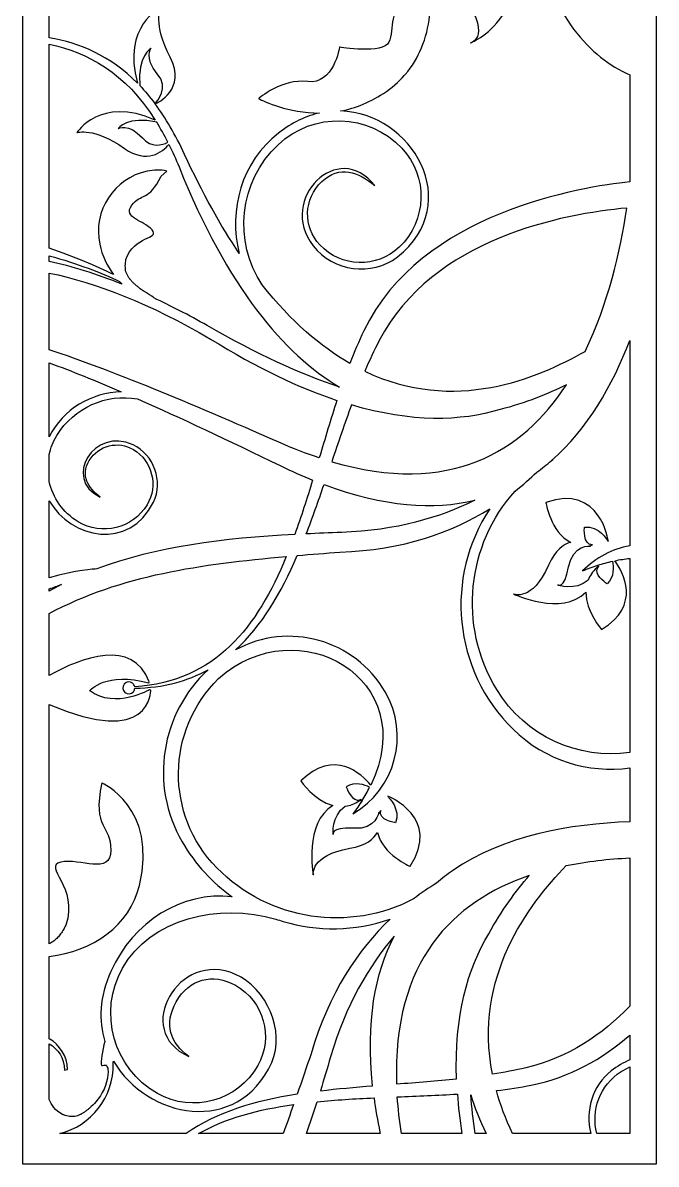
# Model space of a CAD drawing. Header units: centimetres. Extents: x -21.7 to -16.7, y -8.4 to 8.3.
# Drawn here: x -21.72 to -16.73, y -8.38 to 0.61 of the extents above; entities that cross this region are included whole.
import ezdxf

# ---------------------------------------------------------------- set-up
doc = ezdxf.new("R2010")
doc.units = ezdxf.units.CM
doc.header["$MEASUREMENT"] = 0
doc.layers.add('layer 1', color=7, linetype='Continuous')

msp = doc.modelspace()

# ---------------------------------------------------------------- linework, layer by layer
at = {"layer": 'layer 1', "color": 250, "lineweight": 30}
for points, knots in [([(-21.7187, 8.34777), (-21.7187, 8.34777), (-21.7187, -8.37721), (-21.7187, -8.37721), (-21.7187, -8.37721), (-21.7187, -8.37721), (-16.73104, -8.37721), (-16.73104, -8.37721), (-16.73104, -8.37721), (-16.73104, -8.37721), (-16.73104, 8.32236), (-16.73104, 8.32236), (-16.73104, 8.32236), (-16.73104, 8.32236), (-21.7187, 8.34777), (-21.7187, 8.34777)], [0, 0, 0, 0, 0.2, 0.2, 0.2, 0.2, 0.4, 0.4, 0.4, 0.4, 0.6, 0.6, 0.6, 0.6, 1, 1, 1, 1]), ([(-16.93886, -0.6423), (-16.93886, -0.6423), (-16.93886, 0.20097), (-16.93886, 0.20097), (-16.93886, 0.20097), (-17.2542, 0.33906), (-17.54288, 0.65825), (-17.7175, 1.29381), (-17.7175, 1.29381), (-17.7175, 1.29381), (-17.71621, 1.29818), (-17.71621, 1.29818), (-17.71621, 1.29818), (-17.50622, 1.0688), (-17.36501, 1.30717), (-17.36501, 1.30717), (-17.36501, 1.30717), (-17.42996, 1.32671), (-17.45718, 1.39345), (-17.46854, 1.44808), (-17.46854, 1.44808), (-17.6835, 1.5014), (-17.87198, 1.57168), (-18.03821, 1.6562), (-18.03821, 1.6562), (-17.52118, 0.71739), (-18.19248, 0.45246), (-18.19248, 0.45246), (-18.19248, 0.45246), (-18.19248, 0.45246), (-18.00335, 0.49726), (-18.28511, 0.87729), (-18.28511, 0.87729), (-18.52083, 1.19522), (-18.21999, 1.58012), (-18.11547, 1.69734), (-18.11547, 1.69734), (-18.37186, 1.84042), (-18.57284, 2.01893), (-18.73698, 2.22079), (-18.73698, 2.22079), (-18.76123, 2.15763), (-18.78636, 2.09687), (-18.81233, 2.03844), (-18.81233, 2.03844), (-18.6479, 1.63226), (-18.52536, 1.23326), (-18.50977, 0.89025), (-18.50977, 0.89025), (-18.5017, 0.78204), (-18.5043, 0.61247), (-18.56776, 0.44249), (-18.56776, 0.44249), (-18.59631, 0.36413), (-18.6359, 0.29211), (-18.68778, 0.22742), (-18.68778, 0.22742), (-18.68932, 0.22545), (-18.69082, 0.22348), (-18.6924, 0.22153), (-18.6924, 0.22153), (-18.69437, 0.21907), (-18.6964, 0.21666), (-18.69844, 0.21423), (-18.69844, 0.21423), (-18.74096, 0.16267), (-18.79242, 0.11405), (-18.85474, 0.07053), (-18.85474, 0.07053), (-18.97753, -0.0152), (-19.10054, -0.06206), (-19.21644, -0.08399), (-19.21644, -0.08399), (-18.65674, -0.09892), (-18.23414, -0.80689), (-18.76889, -1.23332), (-18.76889, -1.23332), (-18.97017, -1.38917), (-19.27583, -1.34692), (-19.4316, -1.1456), (-19.4316, -1.1456), (-19.71778, -0.77567), (-19.23265, -0.3027), (-18.94729, -0.67152), (-18.94729, -0.67152), (-19.07376, -0.56398), (-19.22386, -0.50666), (-19.36528, -0.64025), (-19.36528, -0.64025), (-19.50692, -0.7741), (-19.51323, -0.99753), (-19.37938, -1.13909), (-19.37938, -1.13909), (-19.21201, -1.31624), (-18.93281, -1.32423), (-18.75566, -1.15688), (-18.75566, -1.15688), (-18.53432, -0.94763), (-18.52443, -0.59862), (-18.73364, -0.37717), (-18.73364, -0.37717), (-18.99517, -0.10043), (-19.43139, -0.08818), (-19.7081, -0.34968), (-19.7081, -0.34968), (-20.01777, -0.64225), (-20.06255, -1.11002), (-19.83407, -1.45295), (-19.83407, -1.45295), (-19.60444, -1.74234), (-19.37158, -1.94084), (-19.14288, -2.07172), (-19.14288, -2.07172), (-19.1089, -1.9832), (-19.07279, -1.89756), (-19.03369, -1.81592), (-19.03369, -1.81592), (-18.58578, -0.88055), (-17.31361, -0.68122), (-16.93886, -0.6423)], [0, 0, 0, 0, 0.0322581, 0.0322581, 0.0322581, 0.0322581, 0.0645161, 0.0645161, 0.0645161, 0.0645161, 0.0967742, 0.0967742, 0.0967742, 0.0967742, 0.1290323, 0.1290323, 0.1290323, 0.1290323, 0.1612903, 0.1612903, 0.1612903, 0.1612903, 0.1935484, 0.1935484, 0.1935484, 0.1935484, 0.2258065, 0.2258065, 0.2258065, 0.2258065, 0.2580645, 0.2580645, 0.2580645, 0.2580645, 0.2903226, 0.2903226, 0.2903226, 0.2903226, 0.3225806, 0.3225806, 0.3225806, 0.3225806, 0.3548387, 0.3548387, 0.3548387, 0.3548387, 0.3870968, 0.3870968, 0.3870968, 0.3870968, 0.4193548, 0.4193548, 0.4193548, 0.4193548, 0.4516129, 0.4516129, 0.4516129, 0.4516129, 0.483871, 0.483871, 0.483871, 0.483871, 0.516129, 0.516129, 0.516129, 0.516129, 0.5483871, 0.5483871, 0.5483871, 0.5483871, 0.5806452, 0.5806452, 0.5806452, 0.5806452, 0.6129032, 0.6129032, 0.6129032, 0.6129032, 0.6451613, 0.6451613, 0.6451613, 0.6451613, 0.6774194, 0.6774194, 0.6774194, 0.6774194, 0.7096774, 0.7096774, 0.7096774, 0.7096774, 0.7419355, 0.7419355, 0.7419355, 0.7419355, 0.7741935, 0.7741935, 0.7741935, 0.7741935, 0.8064516, 0.8064516, 0.8064516, 0.8064516, 0.8387097, 0.8387097, 0.8387097, 0.8387097, 0.8709677, 0.8709677, 0.8709677, 0.8709677, 0.9032258, 0.9032258, 0.9032258, 0.9032258, 0.9354839, 0.9354839, 0.9354839, 0.9354839, 1, 1, 1, 1]), ([(-21.51088, 1.38044), (-21.51088, 1.38044), (-21.51088, 0.49283), (-21.51088, 0.49283), (-21.51088, 0.49283), (-21.26866, 0.44953), (-21.03118, 0.35209), (-20.81595, 0.13441), (-20.81595, 0.13441), (-20.94031, 0.58727), (-20.63211, 0.72867), (-20.63211, 0.72867), (-20.63211, 0.72867), (-20.63211, 0.72867), (-20.6957, 0.60371), (-20.55871, 0.33964), (-20.55871, 0.33964), (-20.42689, 0.08546), (-20.65942, -0.02021), (-20.67707, -0.02779), (-20.67707, -0.02779), (-20.59502, -0.13763), (-20.51713, -0.26896), (-20.44461, -0.42642), (-20.44461, -0.42642), (-20.30448, -0.73065), (-20.16019, -0.98813), (-20.01375, -1.20601), (-20.01375, -1.20601), (-20.10154, -0.86418), (-19.99592, -0.48406), (-19.7051, -0.25903), (-19.7051, -0.25903), (-19.59895, -0.17462), (-19.4896, -0.12372), (-19.38219, -0.09991), (-19.38219, -0.09991), (-19.62878, -0.10145), (-19.81859, -0.00717), (-19.8625, 0.0132), (-19.8625, 0.0132), (-19.8625, 0.0132), (-19.67921, 0.17368), (-19.4753, 0.14754), (-19.4753, 0.14754), (-19.27129, 0.1215), (-19.22401, 0.41896), (-19.22401, 0.41896), (-19.22401, 0.41896), (-19.22401, 0.41896), (-18.87991, 0.36099), (-18.83509, 0.45747), (-18.83509, 0.45747), (-18.79034, 0.55401), (-18.85468, 0.75571), (-18.65057, 0.74643), (-18.65057, 0.74643), (-18.59813, 0.744), (-18.56553, 0.80464), (-18.54718, 0.89322), (-18.54718, 0.89322), (-18.5783, 1.18311), (-18.68808, 1.5134), (-18.83066, 1.85555), (-18.83066, 1.85555), (-18.83066, 1.85555), (-18.83106, 1.85099), (-18.83106, 1.85099), (-18.83106, 1.85099), (-18.84342, 1.86947), (-18.86063, 1.88287), (-18.88181, 1.89236), (-18.88181, 1.89236), (-19.66935, 0.32396), (-21.08563, 0.6465), (-21.51088, 1.38044)], [0, 0, 0, 0, 0.05, 0.05, 0.05, 0.05, 0.1, 0.1, 0.1, 0.1, 0.15, 0.15, 0.15, 0.15, 0.2, 0.2, 0.2, 0.2, 0.25, 0.25, 0.25, 0.25, 0.3, 0.3, 0.3, 0.3, 0.35, 0.35, 0.35, 0.35, 0.4, 0.4, 0.4, 0.4, 0.45, 0.45, 0.45, 0.45, 0.5, 0.5, 0.5, 0.5, 0.55, 0.55, 0.55, 0.55, 0.6, 0.6, 0.6, 0.6, 0.65, 0.65, 0.65, 0.65, 0.7, 0.7, 0.7, 0.7, 0.75, 0.75, 0.75, 0.75, 0.8, 0.8, 0.8, 0.8, 0.85, 0.85, 0.85, 0.85, 0.9, 0.9, 0.9, 0.9, 1, 1, 1, 1]), ([(-21.51088, 0.44301), (-21.51088, 0.44301), (-21.51088, -1.16543), (-21.51088, -1.16543), (-21.51088, -1.16543), (-21.31068, -1.22987), (-21.13805, -1.3055), (-21.00345, -1.37275), (-21.00345, -1.37275), (-21.05569, -1.30387), (-21.09394, -1.22264), (-21.11304, -1.13246), (-21.11304, -1.13246), (-21.16848, -0.87066), (-21.00123, -0.61348), (-20.73937, -0.55808), (-20.73937, -0.55808), (-20.68701, -0.54699), (-20.63489, -0.54704), (-20.58546, -0.55662), (-20.58546, -0.55662), (-20.58546, -0.55662), (-20.62871, -0.59628), (-20.62871, -0.59628), (-20.62871, -0.59628), (-20.72905, -0.80079), (-20.78473, -0.72527), (-20.86019, -0.82583), (-20.86019, -0.82583), (-20.93659, -0.92744), (-20.76227, -0.9473), (-20.7, -1.02042), (-20.7, -1.02042), (-20.63785, -1.09357), (-20.84561, -1.06538), (-20.90626, -1.2534), (-20.90626, -1.2534), (-20.90745, -1.2571), (-20.90746, -1.26163), (-20.90796, -1.26543), (-20.90796, -1.26543), (-20.90913, -1.27372), (-20.91011, -1.28199), (-20.91082, -1.29031), (-20.91082, -1.29031), (-20.91144, -1.29842), (-20.91179, -1.30655), (-20.91144, -1.31467), (-20.91144, -1.31467), (-20.91118, -1.32257), (-20.91035, -1.33047), (-20.90891, -1.3382), (-20.90891, -1.3382), (-20.90746, -1.3459), (-20.90531, -1.35345), (-20.90259, -1.36076), (-20.90259, -1.36076), (-20.89981, -1.36813), (-20.89649, -1.3753), (-20.89263, -1.38219), (-20.89263, -1.38219), (-20.88865, -1.38919), (-20.88423, -1.39593), (-20.87945, -1.40238), (-20.87945, -1.40238), (-20.87447, -1.40902), (-20.86924, -1.41538), (-20.86369, -1.42147), (-20.86369, -1.42147), (-20.85812, -1.42765), (-20.85231, -1.43365), (-20.84628, -1.43945), (-20.84628, -1.43945), (-20.84019, -1.44523), (-20.83394, -1.45083), (-20.82764, -1.4563), (-20.82764, -1.4563), (-20.82129, -1.46175), (-20.81484, -1.46705), (-20.80827, -1.47217), (-20.80827, -1.47217), (-20.78897, -1.48723), (-20.76862, -1.50141), (-20.74751, -1.5137), (-20.74751, -1.5137), (-20.74751, -1.5137), (-20.74513, -1.51644), (-20.74513, -1.51644), (-20.74513, -1.51644), (-20.70855, -1.53928), (-20.689, -1.55291), (-20.689, -1.55291), (-20.689, -1.55291), (-20.689, -1.55291), (-20.68827, -1.55526), (-20.68827, -1.55526), (-20.68827, -1.55526), (-20.55276, -1.6183), (-20.41222, -1.69092), (-20.26673, -1.77375), (-20.26673, -1.77375), (-19.87717, -1.99753), (-19.53184, -2.15457), (-19.22503, -2.25873), (-19.22503, -2.25873), (-19.66252, -1.99646), (-20.10559, -1.47613), (-20.48856, -0.52474), (-20.48856, -0.52474), (-20.51394, -0.46169), (-20.54038, -0.40277), (-20.56771, -0.34743), (-20.56771, -0.34743), (-20.61903, -0.40706), (-20.74028, -0.50423), (-20.91896, -0.37858), (-20.91896, -0.37858), (-21.16121, -0.20822), (-21.29306, -0.25422), (-21.29306, -0.25422), (-21.29306, -0.25422), (-21.29306, -0.25422), (-21.11053, 0.03405), (-20.67537, -0.15507), (-20.67537, -0.15507), (-20.91385, 0.2199), (-21.20646, 0.37467), (-21.51088, 0.44301)], [0, 0, 0, 0, 0.030303, 0.030303, 0.030303, 0.030303, 0.0606061, 0.0606061, 0.0606061, 0.0606061, 0.0909091, 0.0909091, 0.0909091, 0.0909091, 0.1212121, 0.1212121, 0.1212121, 0.1212121, 0.1515152, 0.1515152, 0.1515152, 0.1515152, 0.1818182, 0.1818182, 0.1818182, 0.1818182, 0.2121212, 0.2121212, 0.2121212, 0.2121212, 0.2424242, 0.2424242, 0.2424242, 0.2424242, 0.2727273, 0.2727273, 0.2727273, 0.2727273, 0.3030303, 0.3030303, 0.3030303, 0.3030303, 0.3333333, 0.3333333, 0.3333333, 0.3333333, 0.3636364, 0.3636364, 0.3636364, 0.3636364, 0.3939394, 0.3939394, 0.3939394, 0.3939394, 0.4242424, 0.4242424, 0.4242424, 0.4242424, 0.4545455, 0.4545455, 0.4545455, 0.4545455, 0.4848485, 0.4848485, 0.4848485, 0.4848485, 0.5151515, 0.5151515, 0.5151515, 0.5151515, 0.5454545, 0.5454545, 0.5454545, 0.5454545, 0.5757576, 0.5757576, 0.5757576, 0.5757576, 0.6060606, 0.6060606, 0.6060606, 0.6060606, 0.6363636, 0.6363636, 0.6363636, 0.6363636, 0.6666667, 0.6666667, 0.6666667, 0.6666667, 0.6969697, 0.6969697, 0.6969697, 0.6969697, 0.7272727, 0.7272727, 0.7272727, 0.7272727, 0.7575758, 0.7575758, 0.7575758, 0.7575758, 0.7878788, 0.7878788, 0.7878788, 0.7878788, 0.8181818, 0.8181818, 0.8181818, 0.8181818, 0.8484848, 0.8484848, 0.8484848, 0.8484848, 0.8787879, 0.8787879, 0.8787879, 0.8787879, 0.9090909, 0.9090909, 0.9090909, 0.9090909, 0.9393939, 0.9393939, 0.9393939, 0.9393939, 1, 1, 1, 1]), ([(-20.67894, -0.02532), (-20.71772, 0.0264), (-20.75743, 0.07334), (-20.79796, 0.11586), (-20.79796, 0.11586), (-20.81899, 0.34948), (-20.70712, 0.4105), (-20.70712, 0.4105), (-20.70712, 0.4105), (-20.70712, 0.4105), (-20.76711, 0.33521), (-20.66021, 0.20985), (-20.66021, 0.20985), (-20.56425, 0.09725), (-20.65869, -0.00553), (-20.67894, -0.02532)], [0, 0, 0, 0, 0.2, 0.2, 0.2, 0.2, 0.4, 0.4, 0.4, 0.4, 0.6, 0.6, 0.6, 0.6, 1, 1, 1, 1]), ([(-20.66411, -0.17281), (-20.63396, -0.22146), (-20.60473, -0.27389), (-20.57643, -0.33003), (-20.57643, -0.33003), (-20.62274, -0.35429), (-20.7044, -0.37715), (-20.77737, -0.29572), (-20.77737, -0.29572), (-20.88683, -0.17346), (-20.96909, -0.2227), (-20.96909, -0.2227), (-20.96909, -0.2227), (-20.96909, -0.2227), (-20.89357, -0.11981), (-20.66411, -0.17281)], [0, 0, 0, 0, 0.2, 0.2, 0.2, 0.2, 0.4, 0.4, 0.4, 0.4, 0.6, 0.6, 0.6, 0.6, 1, 1, 1, 1]), ([(-16.96127, -0.84804), (-17.0136, -1.1926), (-17.11082, -1.60744), (-17.29027, -1.97675), (-17.29027, -1.97675), (-17.66671, -2.18898), (-18.31971, -2.46994), (-19.02557, -2.1333), (-19.02557, -2.1333), (-18.98978, -2.04953), (-18.9521, -1.96847), (-18.91175, -1.89128), (-18.91175, -1.89128), (-18.49096, -1.08626), (-17.46187, -0.89382), (-16.96127, -0.84804)], [0, 0, 0, 0, 0.2, 0.2, 0.2, 0.2, 0.4, 0.4, 0.4, 0.4, 0.6, 0.6, 0.6, 0.6, 1, 1, 1, 1]), ([(-21.51088, -1.22341), (-21.51088, -1.22341), (-21.51088, -1.26849), (-21.51088, -1.26849), (-21.51088, -1.26849), (-21.3311, -1.30802), (-21.13923, -1.36708), (-20.93508, -1.44863), (-20.93508, -1.44863), (-20.94276, -1.44143), (-20.95024, -1.43402), (-20.95756, -1.42642), (-20.95756, -1.42642), (-21.09823, -1.36046), (-21.28716, -1.28412), (-21.51088, -1.22341)], [0, 0, 0, 0, 0.2, 0.2, 0.2, 0.2, 0.4, 0.4, 0.4, 0.4, 0.6, 0.6, 0.6, 0.6, 1, 1, 1, 1]), ([(-21.51088, -1.35991), (-21.51088, -1.35991), (-21.51088, -1.96439), (-21.51088, -1.96439), (-21.51088, -1.96439), (-21.01169, -2.12977), (-20.41973, -2.3768), (-19.70318, -2.69247), (-19.70318, -2.69247), (-19.59222, -2.74136), (-19.48612, -2.78162), (-19.38376, -2.81541), (-19.38376, -2.81541), (-19.33833, -2.66314), (-19.29323, -2.51087), (-19.24511, -2.36294), (-19.24511, -2.36294), (-19.54238, -2.26358), (-19.87339, -2.10726), (-20.24163, -1.87944), (-20.24163, -1.87944), (-20.71792, -1.60051), (-21.14078, -1.43658), (-21.51088, -1.35991)], [0, 0, 0, 0, 0.1428571, 0.1428571, 0.1428571, 0.1428571, 0.2857143, 0.2857143, 0.2857143, 0.2857143, 0.4285714, 0.4285714, 0.4285714, 0.4285714, 0.5714286, 0.5714286, 0.5714286, 0.5714286, 0.7142857, 0.7142857, 0.7142857, 0.7142857, 1, 1, 1, 1]), ([(-16.93886, -5.13578), (-16.93886, -5.13578), (-16.93886, -3.60774), (-16.93886, -3.60774), (-16.93886, -3.60774), (-16.97695, -3.61123), (-17.0162, -3.61697), (-17.05675, -3.62534), (-17.05675, -3.62534), (-16.99086, -3.71551), (-16.84451, -3.97434), (-17.16101, -4.16664), (-17.16101, -4.16664), (-17.16101, -4.16664), (-17.28551, -4.02676), (-17.28547, -3.87369), (-17.28547, -3.87369), (-17.47366, -4.06387), (-17.85358, -3.88818), (-17.85358, -3.88818), (-17.85358, -3.88818), (-17.85358, -3.88818), (-17.71003, -3.95295), (-17.57883, -3.66051), (-17.57883, -3.66051), (-17.52597, -3.54273), (-17.46188, -3.49551), (-17.40418, -3.48106), (-17.40418, -3.48106), (-17.56339, -3.40086), (-17.5995, -3.1663), (-17.5995, -3.1663), (-17.5995, -3.1663), (-17.16904, -3.01701), (-17.10733, -3.47191), (-17.10733, -3.47191), (-17.10733, -3.47191), (-17.10733, -3.47191), (-17.11402, -3.46625), (-17.11402, -3.46625), (-17.11402, -3.46625), (-17.11402, -3.46625), (-17.18291, -3.3477), (-17.29558, -3.36193), (-17.29558, -3.36193), (-17.29558, -3.36193), (-17.3119, -3.50436), (-17.23192, -3.49952), (-17.23192, -3.49952), (-17.23192, -3.49952), (-17.24571, -3.5045), (-17.24571, -3.5045), (-17.24571, -3.5045), (-17.24873, -3.50492), (-17.25169, -3.50523), (-17.25466, -3.50556), (-17.25466, -3.50556), (-17.24978, -3.50843), (-17.2471, -3.51031), (-17.2471, -3.51031), (-17.2471, -3.51031), (-17.2471, -3.51031), (-17.38543, -3.49369), (-17.4204, -3.67447), (-17.4204, -3.67447), (-17.45535, -3.85531), (-17.50644, -3.81522), (-17.50644, -3.81522), (-17.50644, -3.81522), (-17.50644, -3.81522), (-17.37061, -3.86863), (-17.26718, -3.77782), (-17.26718, -3.77782), (-17.25364, -3.74463), (-17.23172, -3.71205), (-17.19907, -3.68138), (-17.19907, -3.68138), (-17.19619, -3.67489), (-17.19341, -3.66813), (-17.19074, -3.66109), (-17.19074, -3.66109), (-17.22974, -3.67372), (-17.26958, -3.68826), (-17.31049, -3.70543), (-17.31049, -3.70543), (-17.20581, -3.59873), (-17.07544, -3.53251), (-16.93886, -3.50692), (-16.93886, -3.50692), (-16.93886, -3.50692), (-16.93886, -1.89215), (-16.93886, -1.89215), (-16.93886, -1.89215), (-17.07441, -2.24414), (-17.27054, -2.58951), (-17.55428, -2.83547), (-17.55428, -2.83547), (-17.55428, -2.83547), (-17.54492, -2.83032), (-17.54492, -2.83032), (-17.54492, -2.83032), (-17.5491, -2.83286), (-17.55319, -2.8355), (-17.55733, -2.83808), (-17.55733, -2.83808), (-17.5938, -2.86954), (-17.63156, -2.89952), (-17.67097, -2.9275), (-17.67097, -2.9275), (-17.72289, -2.97769), (-17.77998, -3.028), (-17.84241, -3.07708), (-17.84241, -3.07708), (-18.21953, -3.49787), (-18.29524, -4.13153), (-17.98674, -4.63939), (-17.98674, -4.63939), (-17.76127, -5.01057), (-17.34317, -5.19278), (-16.93886, -5.13578)], [0, 0, 0, 0, 0.0322581, 0.0322581, 0.0322581, 0.0322581, 0.0645161, 0.0645161, 0.0645161, 0.0645161, 0.0967742, 0.0967742, 0.0967742, 0.0967742, 0.1290323, 0.1290323, 0.1290323, 0.1290323, 0.1612903, 0.1612903, 0.1612903, 0.1612903, 0.1935484, 0.1935484, 0.1935484, 0.1935484, 0.2258065, 0.2258065, 0.2258065, 0.2258065, 0.2580645, 0.2580645, 0.2580645, 0.2580645, 0.2903226, 0.2903226, 0.2903226, 0.2903226, 0.3225806, 0.3225806, 0.3225806, 0.3225806, 0.3548387, 0.3548387, 0.3548387, 0.3548387, 0.3870968, 0.3870968, 0.3870968, 0.3870968, 0.4193548, 0.4193548, 0.4193548, 0.4193548, 0.4516129, 0.4516129, 0.4516129, 0.4516129, 0.483871, 0.483871, 0.483871, 0.483871, 0.516129, 0.516129, 0.516129, 0.516129, 0.5483871, 0.5483871, 0.5483871, 0.5483871, 0.5806452, 0.5806452, 0.5806452, 0.5806452, 0.6129032, 0.6129032, 0.6129032, 0.6129032, 0.6451613, 0.6451613, 0.6451613, 0.6451613, 0.6774194, 0.6774194, 0.6774194, 0.6774194, 0.7096774, 0.7096774, 0.7096774, 0.7096774, 0.7419355, 0.7419355, 0.7419355, 0.7419355, 0.7741935, 0.7741935, 0.7741935, 0.7741935, 0.8064516, 0.8064516, 0.8064516, 0.8064516, 0.8387097, 0.8387097, 0.8387097, 0.8387097, 0.8709677, 0.8709677, 0.8709677, 0.8709677, 0.9032258, 0.9032258, 0.9032258, 0.9032258, 0.9354839, 0.9354839, 0.9354839, 0.9354839, 1, 1, 1, 1]), ([(-21.51088, -2.06717), (-21.51088, -2.06717), (-21.51088, -2.64955), (-21.51088, -2.64955), (-21.51088, -2.64955), (-21.40298, -2.42975), (-21.1776, -2.30232), (-20.94296, -2.29547), (-20.94296, -2.29547), (-21.14503, -2.20845), (-21.33378, -2.13217), (-21.51088, -2.06717)], [0, 0, 0, 0, 0.25, 0.25, 0.25, 0.25, 0.5, 0.5, 0.5, 0.5, 1, 1, 1, 1]), ([(-17.43849, -2.23963), (-17.78507, -2.76953), (-18.3538, -3.11838), (-19.28584, -2.84593), (-19.28584, -2.84593), (-19.23505, -2.69513), (-19.18437, -2.54463), (-19.13057, -2.39892), (-19.13057, -2.39892), (-18.65557, -2.53845), (-18.27077, -2.52876), (-17.96077, -2.43473), (-17.96077, -2.43473), (-17.75931, -2.38514), (-17.58129, -2.30975), (-17.43849, -2.23963)], [0, 0, 0, 0, 0.2, 0.2, 0.2, 0.2, 0.4, 0.4, 0.4, 0.4, 0.6, 0.6, 0.6, 0.6, 1, 1, 1, 1]), ([(-21.51088, -2.79023), (-21.51088, -2.79023), (-21.51088, -3.00034), (-21.51088, -3.00034), (-21.51088, -3.00034), (-21.48308, -3.12845), (-21.40469, -3.24531), (-21.28364, -3.31852), (-21.28364, -3.31852), (-21.09671, -3.43154), (-20.85361, -3.37166), (-20.74055, -3.18479), (-20.74055, -3.18479), (-20.65015, -3.03524), (-20.69811, -2.84079), (-20.84765, -2.75038), (-20.84765, -2.75038), (-20.96717, -2.67804), (-21.1228, -2.71637), (-21.19511, -2.83595), (-21.19511, -2.83595), (-21.26728, -2.95532), (-21.20433, -3.05182), (-21.10978, -3.12413), (-21.10978, -3.12413), (-21.41155, -2.98011), (-21.15369, -2.56836), (-20.85101, -2.7128), (-20.85101, -2.7128), (-20.6863, -2.79141), (-20.61031, -2.99921), (-20.68899, -3.16392), (-20.68899, -3.16392), (-20.88108, -3.55166), (-21.33999, -3.45041), (-21.51088, -3.15336), (-21.51088, -3.15336), (-21.51088, -3.15336), (-21.51088, -3.75991), (-21.51088, -3.75991), (-21.51088, -3.75991), (-21.29711, -3.69699), (-21.15467, -3.69082), (-21.1361, -3.69028), (-21.1361, -3.69028), (-20.66616, -3.51285), (-20.13788, -3.44918), (-19.57716, -3.41866), (-19.57716, -3.41866), (-19.52673, -3.28009), (-19.48084, -3.13617), (-19.4365, -2.99071), (-19.4365, -2.99071), (-19.51786, -2.9578), (-19.60138, -2.92087), (-19.68753, -2.87898), (-19.68753, -2.87898), (-20.10429, -2.67636), (-20.47825, -2.49947), (-20.81632, -2.3506), (-20.81632, -2.3506), (-21.05979, -2.30839), (-21.31521, -2.41557), (-21.45076, -2.63977), (-21.45076, -2.63977), (-21.47972, -2.68764), (-21.49959, -2.73845), (-21.51088, -2.79023)], [0, 0, 0, 0, 0.0555556, 0.0555556, 0.0555556, 0.0555556, 0.1111111, 0.1111111, 0.1111111, 0.1111111, 0.1666667, 0.1666667, 0.1666667, 0.1666667, 0.2222222, 0.2222222, 0.2222222, 0.2222222, 0.2777778, 0.2777778, 0.2777778, 0.2777778, 0.3333333, 0.3333333, 0.3333333, 0.3333333, 0.3888889, 0.3888889, 0.3888889, 0.3888889, 0.4444444, 0.4444444, 0.4444444, 0.4444444, 0.5, 0.5, 0.5, 0.5, 0.5555556, 0.5555556, 0.5555556, 0.5555556, 0.6111111, 0.6111111, 0.6111111, 0.6111111, 0.6666667, 0.6666667, 0.6666667, 0.6666667, 0.7222222, 0.7222222, 0.7222222, 0.7222222, 0.7777778, 0.7777778, 0.7777778, 0.7777778, 0.8333333, 0.8333333, 0.8333333, 0.8333333, 0.8888889, 0.8888889, 0.8888889, 0.8888889, 1, 1, 1, 1]), ([(-19.4872, -3.41404), (-19.39521, -3.40959), (-19.30241, -3.40589), (-19.20888, -3.40263), (-19.20888, -3.40263), (-18.78079, -3.38768), (-18.43475, -3.28629), (-18.15871, -3.14936), (-18.15871, -3.14936), (-18.48148, -3.22661), (-18.87252, -3.20201), (-19.34655, -3.02528), (-19.34655, -3.02528), (-19.39159, -3.157), (-19.43776, -3.28758), (-19.4872, -3.41404)], [0, 0, 0, 0, 0.2, 0.2, 0.2, 0.2, 0.4, 0.4, 0.4, 0.4, 0.6, 0.6, 0.6, 0.6, 1, 1, 1, 1]), ([(-16.93886, -5.68105), (-16.93886, -5.68105), (-16.93886, -5.25647), (-16.93886, -5.25647), (-16.93886, -5.25647), (-17.26374, -5.30101), (-17.605, -5.20018), (-17.85721, -4.9528), (-17.85721, -4.9528), (-18.33452, -4.48468), (-18.39728, -3.75364), (-18.04126, -3.21636), (-18.04126, -3.21636), (-18.33684, -3.39976), (-18.72466, -3.54228), (-19.22304, -3.55688), (-19.22304, -3.55688), (-19.33517, -3.56621), (-19.44663, -3.57519), (-19.55728, -3.58467), (-19.55728, -3.58467), (-19.68453, -3.87821), (-19.83671, -4.13986), (-20.04436, -4.32787), (-20.04436, -4.32787), (-19.6281, -4.10071), (-19.10417, -4.24553), (-18.86466, -4.6582), (-18.86466, -4.6582), (-18.66992, -4.99373), (-18.78415, -5.4236), (-19.11963, -5.61841), (-19.11963, -5.61841), (-19.09289, -5.58302), (-19.06894, -5.54801), (-19.04707, -5.51334), (-19.04707, -5.51334), (-19.05456, -5.51419), (-19.06179, -5.51521), (-19.0688, -5.5164), (-19.0688, -5.5164), (-19.1066, -5.54045), (-19.14358, -5.55365), (-19.17909, -5.55856), (-19.17909, -5.55856), (-19.29262, -5.63634), (-19.27444, -5.78114), (-19.27444, -5.78114), (-19.27444, -5.78114), (-19.27444, -5.78114), (-19.30066, -5.72173), (-19.11679, -5.73256), (-19.11679, -5.73256), (-18.93297, -5.74336), (-18.91488, -5.6052), (-18.91488, -5.6052), (-18.91488, -5.6052), (-18.91488, -5.6052), (-18.91373, -5.60826), (-18.91215, -5.61369), (-18.91215, -5.61369), (-18.9111, -5.6109), (-18.91007, -5.60812), (-18.90892, -5.6053), (-18.90892, -5.6053), (-18.90892, -5.6053), (-18.90068, -5.59317), (-18.90068, -5.59317), (-18.90068, -5.59317), (-18.92514, -5.66946), (-18.7831, -5.68885), (-18.7831, -5.68885), (-18.7831, -5.68885), (-18.74147, -5.5832), (-18.8393, -5.48715), (-18.8393, -5.48715), (-18.8393, -5.48715), (-18.8393, -5.48715), (-18.84313, -5.47927), (-18.84313, -5.47927), (-18.84313, -5.47927), (-18.84313, -5.47927), (-18.4176, -5.65149), (-18.66864, -6.0317), (-18.66864, -6.0317), (-18.66864, -6.0317), (-18.887, -5.93873), (-18.92537, -5.76466), (-18.92537, -5.76466), (-18.95364, -5.81701), (-19.01523, -5.86742), (-19.14242, -5.88953), (-19.14242, -5.88953), (-19.45822, -5.94439), (-19.43092, -6.09948), (-19.43092, -6.09948), (-19.43092, -6.09948), (-19.43092, -6.09948), (-19.50726, -5.68793), (-19.27646, -5.55259), (-19.27646, -5.55259), (-19.4248, -5.51478), (-19.52959, -5.35959), (-19.52959, -5.35959), (-19.52959, -5.35959), (-19.26502, -5.10043), (-19.05039, -5.30622), (-18.9793, -5.39234), (-18.9793, -5.39234), (-18.5709, -4.554), (-19.555, -3.99568), (-20.17654, -4.55317), (-20.17654, -4.55317), (-20.59215, -4.96028), (-20.59899, -5.62721), (-20.19175, -6.04285), (-20.19175, -6.04285), (-19.77583, -6.46736), (-19.14299, -6.55058), (-18.64202, -6.28901), (-18.64202, -6.28901), (-18.58093, -6.24212), (-18.52002, -6.20042), (-18.46034, -6.16337), (-18.46034, -6.16337), (-18.41994, -6.12879), (-18.37786, -6.09648), (-18.33426, -6.06638), (-18.33426, -6.06638), (-18.33426, -6.06638), (-18.32961, -6.06186), (-18.32961, -6.06186), (-18.32961, -6.06186), (-18.32961, -6.06186), (-18.33317, -6.06566), (-18.33317, -6.06566), (-18.33317, -6.06566), (-17.93274, -5.78977), (-17.40775, -5.69707), (-16.93886, -5.68105)], [0, 0, 0, 0, 0.0277778, 0.0277778, 0.0277778, 0.0277778, 0.0555556, 0.0555556, 0.0555556, 0.0555556, 0.0833333, 0.0833333, 0.0833333, 0.0833333, 0.1111111, 0.1111111, 0.1111111, 0.1111111, 0.1388889, 0.1388889, 0.1388889, 0.1388889, 0.1666667, 0.1666667, 0.1666667, 0.1666667, 0.1944444, 0.1944444, 0.1944444, 0.1944444, 0.2222222, 0.2222222, 0.2222222, 0.2222222, 0.25, 0.25, 0.25, 0.25, 0.2777778, 0.2777778, 0.2777778, 0.2777778, 0.3055556, 0.3055556, 0.3055556, 0.3055556, 0.3333333, 0.3333333, 0.3333333, 0.3333333, 0.3611111, 0.3611111, 0.3611111, 0.3611111, 0.3888889, 0.3888889, 0.3888889, 0.3888889, 0.4166667, 0.4166667, 0.4166667, 0.4166667, 0.4444444, 0.4444444, 0.4444444, 0.4444444, 0.4722222, 0.4722222, 0.4722222, 0.4722222, 0.5, 0.5, 0.5, 0.5, 0.5277778, 0.5277778, 0.5277778, 0.5277778, 0.5555556, 0.5555556, 0.5555556, 0.5555556, 0.5833333, 0.5833333, 0.5833333, 0.5833333, 0.6111111, 0.6111111, 0.6111111, 0.6111111, 0.6388889, 0.6388889, 0.6388889, 0.6388889, 0.6666667, 0.6666667, 0.6666667, 0.6666667, 0.6944444, 0.6944444, 0.6944444, 0.6944444, 0.7222222, 0.7222222, 0.7222222, 0.7222222, 0.75, 0.75, 0.75, 0.75, 0.7777778, 0.7777778, 0.7777778, 0.7777778, 0.8055556, 0.8055556, 0.8055556, 0.8055556, 0.8333333, 0.8333333, 0.8333333, 0.8333333, 0.8611111, 0.8611111, 0.8611111, 0.8611111, 0.8888889, 0.8888889, 0.8888889, 0.8888889, 0.9166667, 0.9166667, 0.9166667, 0.9166667, 0.9444444, 0.9444444, 0.9444444, 0.9444444, 1, 1, 1, 1]), ([(-21.51088, -4.04092), (-21.51088, -4.04092), (-21.51088, -4.52839), (-21.51088, -4.52839), (-21.51088, -4.52839), (-21.25911, -4.38927), (-20.8522, -4.23262), (-20.72378, -4.57991), (-20.72378, -4.57991), (-20.72378, -4.57991), (-20.72635, -4.58729), (-20.72635, -4.58729), (-20.72635, -4.58729), (-21.06014, -4.4949), (-21.19281, -4.64789), (-21.19281, -4.64789), (-21.19281, -4.64789), (-20.98503, -4.80044), (-20.71783, -4.63939), (-20.71783, -4.63939), (-20.71783, -4.63939), (-20.71783, -4.63939), (-20.71083, -4.6469), (-20.71083, -4.6469), (-20.71083, -4.6469), (-20.71083, -4.6469), (-20.70826, -5.1046), (-21.51088, -4.75767), (-21.51088, -4.75767), (-21.51088, -4.75767), (-21.51088, -6.64157), (-21.51088, -6.64157), (-21.51088, -6.64157), (-21.50319, -6.63777), (-21.49571, -6.63362), (-21.48849, -6.62903), (-21.48849, -6.62903), (-21.47791, -6.62222), (-21.46789, -6.61473), (-21.4586, -6.60626), (-21.4586, -6.60626), (-21.44918, -6.59779), (-21.44053, -6.58854), (-21.43255, -6.57865), (-21.43255, -6.57865), (-21.4243, -6.56857), (-21.41685, -6.55778), (-21.40984, -6.5468), (-21.40984, -6.5468), (-21.40263, -6.53558), (-21.396, -6.52396), (-21.38942, -6.51232), (-21.38942, -6.51232), (-21.38642, -6.50694), (-21.38206, -6.50109), (-21.38005, -6.49523), (-21.38005, -6.49523), (-21.27594, -6.19614), (-21.56882, -6.03146), (-21.41861, -5.99797), (-21.41861, -5.99797), (-21.26845, -5.96454), (-21.02634, -6.10756), (-21.02579, -5.90383), (-21.02579, -5.90383), (-21.02519, -5.7001), (-21.17258, -5.74608), (-21.09772, -5.37473), (-21.09772, -5.37473), (-21.09772, -5.37473), (-20.65202, -5.56924), (-20.80072, -6.18382), (-20.80072, -6.18382), (-20.87635, -6.49617), (-21.16875, -6.704), (-21.51088, -6.74116), (-21.51088, -6.74116), (-21.51088, -6.74116), (-21.51088, -7.39003), (-21.51088, -7.39003), (-21.51088, -7.39003), (-21.42664, -7.43792), (-21.36894, -7.52755), (-21.36656, -7.63149), (-21.36656, -7.63149), (-21.36656, -7.63149), (-21.3906, -7.63754), (-21.3906, -7.63754), (-21.3906, -7.63754), (-21.39292, -7.53781), (-21.44218, -7.46897), (-21.51088, -7.43088), (-21.51088, -7.43088), (-21.51088, -7.43088), (-21.51088, -7.86727), (-21.51088, -7.86727), (-21.51088, -7.86727), (-21.49401, -7.90922), (-21.46513, -7.95429), (-21.40628, -7.98627), (-21.40628, -7.98627), (-21.40315, -7.98797), (-21.39905, -7.98874), (-21.39571, -7.98985), (-21.39571, -7.98985), (-21.38842, -7.99231), (-21.38111, -7.9946), (-21.37371, -7.99665), (-21.37371, -7.99665), (-21.36649, -7.99859), (-21.3592, -8.00029), (-21.35181, -8.00135), (-21.35181, -8.00135), (-21.34462, -8.00245), (-21.33734, -8.00306), (-21.33012, -8.00306), (-21.33012, -8.00306), (-21.32292, -8.00305), (-21.31573, -8.0024), (-21.30865, -8.00118), (-21.30865, -8.00118), (-21.30153, -7.99992), (-21.29448, -7.99813), (-21.28761, -7.99581), (-21.28761, -7.99581), (-21.28059, -7.9934), (-21.27376, -7.99056), (-21.26713, -7.98733), (-21.26713, -7.98733), (-21.26027, -7.98397), (-21.25365, -7.98031), (-21.2472, -7.97634), (-21.2472, -7.97634), (-21.24068, -7.97236), (-21.23426, -7.96813), (-21.228, -7.96366), (-21.228, -7.96366), (-21.22175, -7.95914), (-21.21562, -7.95444), (-21.20961, -7.94968), (-21.20961, -7.94968), (-21.20361, -7.94486), (-21.19772, -7.93993), (-21.19198, -7.93486), (-21.19198, -7.93486), (-21.1751, -7.91998), (-21.15883, -7.904), (-21.14414, -7.88702), (-21.14414, -7.88702), (-21.09158, -7.82644), (-21.05582, -7.74961), (-21.04824, -7.66948), (-21.04824, -7.66948), (-21.04745, -7.6612), (-21.04696, -7.65286), (-21.04724, -7.64461), (-21.04724, -7.64461), (-21.04748, -7.63723), (-21.04825, -7.62972), (-21.05013, -7.62252), (-21.05013, -7.62252), (-21.05183, -7.61628), (-21.05438, -7.61036), (-21.05788, -7.60482), (-21.05788, -7.60482), (-21.05951, -7.60225), (-21.06129, -7.59975), (-21.06321, -7.59735), (-21.06321, -7.59735), (-21.06496, -7.59521), (-21.09899, -7.60166), (-21.09979, -7.59894), (-21.09979, -7.59894), (-21.10785, -7.57241), (-21.09021, -7.48333), (-21.07315, -7.41021), (-21.07315, -7.41021), (-21.12243, -7.24782), (-21.11606, -7.05965), (-21.02469, -6.85954), (-21.02469, -6.85954), (-20.85163, -6.46679), (-20.46647, -6.2277), (-20.06935, -6.27146), (-20.06935, -6.27146), (-20.22556, -6.16109), (-20.36111, -6.01614), (-20.46343, -5.83988), (-20.46343, -5.83988), (-20.72622, -5.38719), (-20.62911, -4.82456), (-20.26012, -4.48345), (-20.26012, -4.48345), (-20.42149, -4.57331), (-20.61089, -4.62575), (-20.83707, -4.62897), (-20.83707, -4.62897), (-20.83758, -4.63881), (-20.84118, -4.64857), (-20.84799, -4.65673), (-20.84799, -4.65673), (-20.86471, -4.6768), (-20.89436, -4.67955), (-20.9143, -4.66287), (-20.9143, -4.66287), (-20.93414, -4.64637), (-20.93671, -4.6166), (-20.91996, -4.59667), (-20.91996, -4.59667), (-20.90329, -4.57663), (-20.8736, -4.57387), (-20.85375, -4.59046), (-20.85375, -4.59046), (-20.84504, -4.59777), (-20.83967, -4.60758), (-20.83777, -4.61794), (-20.83777, -4.61794), (-20.19779, -4.57627), (-19.8711, -4.14401), (-19.64419, -3.59223), (-19.64419, -3.59223), (-20.31007, -3.65135), (-20.94437, -3.73704), (-21.51088, -4.04092)], [0, 0, 0, 0, 0.0175439, 0.0175439, 0.0175439, 0.0175439, 0.0350877, 0.0350877, 0.0350877, 0.0350877, 0.0526316, 0.0526316, 0.0526316, 0.0526316, 0.0701754, 0.0701754, 0.0701754, 0.0701754, 0.0877193, 0.0877193, 0.0877193, 0.0877193, 0.1052632, 0.1052632, 0.1052632, 0.1052632, 0.122807, 0.122807, 0.122807, 0.122807, 0.1403509, 0.1403509, 0.1403509, 0.1403509, 0.1578947, 0.1578947, 0.1578947, 0.1578947, 0.1754386, 0.1754386, 0.1754386, 0.1754386, 0.1929825, 0.1929825, 0.1929825, 0.1929825, 0.2105263, 0.2105263, 0.2105263, 0.2105263, 0.2280702, 0.2280702, 0.2280702, 0.2280702, 0.245614, 0.245614, 0.245614, 0.245614, 0.2631579, 0.2631579, 0.2631579, 0.2631579, 0.2807018, 0.2807018, 0.2807018, 0.2807018, 0.2982456, 0.2982456, 0.2982456, 0.2982456, 0.3157895, 0.3157895, 0.3157895, 0.3157895, 0.3333333, 0.3333333, 0.3333333, 0.3333333, 0.3508772, 0.3508772, 0.3508772, 0.3508772, 0.3684211, 0.3684211, 0.3684211, 0.3684211, 0.3859649, 0.3859649, 0.3859649, 0.3859649, 0.4035088, 0.4035088, 0.4035088, 0.4035088, 0.4210526, 0.4210526, 0.4210526, 0.4210526, 0.4385965, 0.4385965, 0.4385965, 0.4385965, 0.4561404, 0.4561404, 0.4561404, 0.4561404, 0.4736842, 0.4736842, 0.4736842, 0.4736842, 0.4912281, 0.4912281, 0.4912281, 0.4912281, 0.5087719, 0.5087719, 0.5087719, 0.5087719, 0.5263158, 0.5263158, 0.5263158, 0.5263158, 0.5438596, 0.5438596, 0.5438596, 0.5438596, 0.5614035, 0.5614035, 0.5614035, 0.5614035, 0.5789474, 0.5789474, 0.5789474, 0.5789474, 0.5964912, 0.5964912, 0.5964912, 0.5964912, 0.6140351, 0.6140351, 0.6140351, 0.6140351, 0.6315789, 0.6315789, 0.6315789, 0.6315789, 0.6491228, 0.6491228, 0.6491228, 0.6491228, 0.6666667, 0.6666667, 0.6666667, 0.6666667, 0.6842105, 0.6842105, 0.6842105, 0.6842105, 0.7017544, 0.7017544, 0.7017544, 0.7017544, 0.7192982, 0.7192982, 0.7192982, 0.7192982, 0.7368421, 0.7368421, 0.7368421, 0.7368421, 0.754386, 0.754386, 0.754386, 0.754386, 0.7719298, 0.7719298, 0.7719298, 0.7719298, 0.7894737, 0.7894737, 0.7894737, 0.7894737, 0.8070175, 0.8070175, 0.8070175, 0.8070175, 0.8245614, 0.8245614, 0.8245614, 0.8245614, 0.8421053, 0.8421053, 0.8421053, 0.8421053, 0.8596491, 0.8596491, 0.8596491, 0.8596491, 0.877193, 0.877193, 0.877193, 0.877193, 0.8947368, 0.8947368, 0.8947368, 0.8947368, 0.9122807, 0.9122807, 0.9122807, 0.9122807, 0.9298246, 0.9298246, 0.9298246, 0.9298246, 0.9473684, 0.9473684, 0.9473684, 0.9473684, 0.9649123, 0.9649123, 0.9649123, 0.9649123, 1, 1, 1, 1]), ([(-17.07512, -3.62934), (-17.11246, -3.63767), (-17.15083, -3.6482), (-17.19016, -3.66091), (-17.19016, -3.66091), (-17.19097, -3.66624), (-17.19186, -3.67145), (-17.1928, -3.67659), (-17.1928, -3.67659), (-17.1928, -3.67659), (-17.1835, -3.67107), (-17.1835, -3.67107), (-17.1835, -3.67107), (-17.18947, -3.67746), (-17.19337, -3.68409), (-17.19556, -3.69083), (-17.19556, -3.69083), (-17.19621, -3.69402), (-17.19684, -3.69726), (-17.19754, -3.70038), (-17.19754, -3.70038), (-17.20273, -3.75272), (-17.11799, -3.80784), (-17.11799, -3.80784), (-17.11799, -3.80784), (-17.05911, -3.75246), (-17.06616, -3.67145), (-17.07512, -3.62934)], [0, 0, 0, 0, 0.125, 0.125, 0.125, 0.125, 0.25, 0.25, 0.25, 0.25, 0.375, 0.375, 0.375, 0.375, 0.5, 0.5, 0.5, 0.5, 0.625, 0.625, 0.625, 0.625, 0.75, 0.75, 0.75, 0.75, 1, 1, 1, 1]), ([(-21.51088, -3.84744), (-21.51088, -3.84744), (-21.51088, -3.86455), (-21.51088, -3.86455), (-21.51088, -3.86455), (-21.47877, -3.8464), (-21.44629, -3.829), (-21.41349, -3.8123), (-21.41349, -3.8123), (-21.44421, -3.82286), (-21.4768, -3.83456), (-21.51088, -3.84744)], [0, 0, 0, 0, 0.25, 0.25, 0.25, 0.25, 0.5, 0.5, 0.5, 0.5, 1, 1, 1, 1]), ([(-18.98772, -5.40916), (-19.00502, -5.44328), (-19.02471, -5.47785), (-19.04674, -5.51281), (-19.04674, -5.51281), (-19.05212, -5.51228), (-19.05738, -5.51186), (-19.0626, -5.5115), (-19.0626, -5.5115), (-19.0626, -5.5115), (-19.05496, -5.50386), (-19.05496, -5.50386), (-19.05496, -5.50386), (-19.0626, -5.50804), (-19.06996, -5.51019), (-19.077, -5.51066), (-19.077, -5.51066), (-19.08028, -5.5105), (-19.08358, -5.51032), (-19.08681, -5.51022), (-19.08681, -5.51022), (-19.13881, -5.50232), (-19.17128, -5.40656), (-19.17128, -5.40656), (-19.17128, -5.40656), (-19.10307, -5.36321), (-19.02632, -5.39008), (-18.98772, -5.40916)], [0, 0, 0, 0, 0.125, 0.125, 0.125, 0.125, 0.25, 0.25, 0.25, 0.25, 0.375, 0.375, 0.375, 0.375, 0.5, 0.5, 0.5, 0.5, 0.625, 0.625, 0.625, 0.625, 0.75, 0.75, 0.75, 0.75, 1, 1, 1, 1]), ([(-16.93886, -7.1329), (-16.93886, -7.1329), (-16.93886, -5.9658), (-16.93886, -5.9658), (-16.93886, -5.9658), (-17.10504, -5.97353), (-17.27432, -5.99212), (-17.43956, -6.02607), (-17.43956, -6.02607), (-17.73825, -6.33837), (-18.17188, -6.90164), (-18.02013, -7.66882), (-18.02013, -7.66882), (-17.93012, -7.65483), (-17.84228, -7.63838), (-17.75751, -7.61836), (-17.75751, -7.61836), (-17.4249, -7.53982), (-17.15507, -7.35638), (-16.93886, -7.1329)], [0, 0, 0, 0, 0.1666667, 0.1666667, 0.1666667, 0.1666667, 0.3333333, 0.3333333, 0.3333333, 0.3333333, 0.5, 0.5, 0.5, 0.5, 0.6666667, 0.6666667, 0.6666667, 0.6666667, 1, 1, 1, 1]), ([(-17.73093, -6.10472), (-17.83419, -6.22577), (-17.95127, -6.37967), (-18.04911, -6.56267), (-18.04911, -6.56267), (-18.21682, -6.8398), (-18.32128, -7.21021), (-18.30348, -7.70491), (-18.30348, -7.70491), (-18.45797, -7.72104), (-18.61632, -7.73294), (-18.77499, -7.74489), (-18.77499, -7.74489), (-18.80865, -6.77442), (-18.32994, -6.30961), (-17.73093, -6.10472)], [0, 0, 0, 0, 0.2, 0.2, 0.2, 0.2, 0.4, 0.4, 0.4, 0.4, 0.6, 0.6, 0.6, 0.6, 1, 1, 1, 1]), ([(-21.42743, -8.13594), (-21.42743, -8.13594), (-20.43121, -8.13594), (-20.43121, -8.13594), (-20.43121, -8.13594), (-20.19247, -7.96665), (-19.88875, -7.87842), (-19.55791, -7.82531), (-19.55791, -7.82531), (-19.52138, -7.72044), (-19.48513, -7.61468), (-19.44838, -7.50834), (-19.44838, -7.50834), (-19.31103, -7.02893), (-19.07698, -6.68838), (-18.82615, -6.44732), (-18.82615, -6.44732), (-19.10316, -6.54394), (-19.39763, -6.54657), (-19.66793, -6.46622), (-19.66793, -6.46622), (-19.66793, -6.46622), (-19.66782, -6.46632), (-19.66782, -6.46632), (-19.66782, -6.46632), (-19.66782, -6.46632), (-19.66957, -6.46573), (-19.66957, -6.46573), (-19.66957, -6.46573), (-19.68856, -6.46005), (-19.70744, -6.45403), (-19.72617, -6.44754), (-19.72617, -6.44754), (-20.17538, -6.31528), (-20.71408, -6.44506), (-20.93297, -6.8335), (-20.93297, -6.8335), (-21.12962, -7.18206), (-21.00657, -7.62398), (-20.65797, -7.82064), (-20.65797, -7.82064), (-20.37905, -7.97794), (-20.02551, -7.8794), (-19.86813, -7.60058), (-19.86813, -7.60058), (-19.74232, -7.37745), (-19.82121, -7.09465), (-20.04434, -6.96881), (-20.04434, -6.96881), (-20.22268, -6.86813), (-20.40959, -6.91936), (-20.51024, -7.09778), (-20.51024, -7.09778), (-20.61069, -7.2759), (-20.5536, -7.42633), (-20.41184, -7.52808), (-20.41184, -7.52808), (-20.86041, -7.33045), (-20.49297, -6.68413), (-20.04306, -6.88234), (-20.04306, -6.88234), (-19.79821, -6.99022), (-19.65004, -7.33076), (-19.75802, -7.57559), (-19.75802, -7.57559), (-20.02738, -8.16342), (-20.74297, -8.01518), (-21.00544, -7.56524), (-21.00544, -7.56524), (-21.0058, -7.57197), (-21.00624, -7.57867), (-21.00678, -7.58531), (-21.00678, -7.58531), (-21.00171, -7.84933), (-21.18144, -8.07422), (-21.42743, -8.13594)], [0, 0, 0, 0, 0.05, 0.05, 0.05, 0.05, 0.1, 0.1, 0.1, 0.1, 0.15, 0.15, 0.15, 0.15, 0.2, 0.2, 0.2, 0.2, 0.25, 0.25, 0.25, 0.25, 0.3, 0.3, 0.3, 0.3, 0.35, 0.35, 0.35, 0.35, 0.4, 0.4, 0.4, 0.4, 0.45, 0.45, 0.45, 0.45, 0.5, 0.5, 0.5, 0.5, 0.55, 0.55, 0.55, 0.55, 0.6, 0.6, 0.6, 0.6, 0.65, 0.65, 0.65, 0.65, 0.7, 0.7, 0.7, 0.7, 0.75, 0.75, 0.75, 0.75, 0.8, 0.8, 0.8, 0.8, 0.85, 0.85, 0.85, 0.85, 0.9, 0.9, 0.9, 0.9, 1, 1, 1, 1]), ([(-18.96379, -7.75941), (-19.10255, -7.77051), (-19.24047, -7.78294), (-19.37524, -7.79957), (-19.37524, -7.79957), (-19.34819, -7.71155), (-19.32168, -7.62256), (-19.29541, -7.53275), (-19.29541, -7.53275), (-19.17565, -7.12346), (-18.99298, -6.81413), (-18.79313, -6.58085), (-18.79313, -6.58085), (-18.94632, -6.87416), (-19.01765, -7.25854), (-18.96379, -7.75941)], [0, 0, 0, 0, 0.2, 0.2, 0.2, 0.2, 0.4, 0.4, 0.4, 0.4, 0.6, 0.6, 0.6, 0.6, 1, 1, 1, 1]), ([(-17.86142, -8.13594), (-17.86142, -8.13594), (-17.24644, -8.13594), (-17.24644, -8.13594), (-17.24644, -8.13594), (-17.29144, -7.9587), (-17.23409, -7.75906), (-17.08465, -7.64256), (-17.08465, -7.64256), (-17.03616, -7.60586), (-16.98741, -7.57717), (-16.93886, -7.55551), (-16.93886, -7.55551), (-16.93886, -7.55551), (-16.93886, -7.36147), (-16.93886, -7.36147), (-16.93886, -7.36147), (-17.15471, -7.54769), (-17.41211, -7.69482), (-17.71462, -7.75516), (-17.71462, -7.75516), (-17.80338, -7.77287), (-17.89529, -7.78665), (-17.98946, -7.79769), (-17.98946, -7.79769), (-17.95929, -7.90666), (-17.91726, -8.01944), (-17.86142, -8.13594)], [0, 0, 0, 0, 0.125, 0.125, 0.125, 0.125, 0.25, 0.25, 0.25, 0.25, 0.375, 0.375, 0.375, 0.375, 0.5, 0.5, 0.5, 0.5, 0.625, 0.625, 0.625, 0.625, 0.75, 0.75, 0.75, 0.75, 1, 1, 1, 1]), ([(-17.19763, -8.13594), (-17.19763, -8.13594), (-16.93886, -8.13594), (-16.93886, -8.13594), (-16.93886, -8.13594), (-16.93886, -8.13594), (-16.93886, -7.61177), (-16.93886, -7.61177), (-16.93886, -7.61177), (-16.96219, -7.6223), (-16.98507, -7.63455), (-17.00732, -7.64862), (-17.00732, -7.64862), (-17.17466, -7.7545), (-17.24649, -7.95427), (-17.19763, -8.13594)], [0, 0, 0, 0, 0.2, 0.2, 0.2, 0.2, 0.4, 0.4, 0.4, 0.4, 0.6, 0.6, 0.6, 0.6, 1, 1, 1, 1]), ([(-20.33504, -8.13594), (-20.33504, -8.13594), (-19.66881, -8.13594), (-19.66881, -8.13594), (-19.66881, -8.13594), (-19.64096, -8.06043), (-19.61366, -7.98427), (-19.58666, -7.90751), (-19.58666, -7.90751), (-19.86331, -7.94657), (-20.11996, -8.01334), (-20.33504, -8.13594)], [0, 0, 0, 0, 0.25, 0.25, 0.25, 0.25, 0.5, 0.5, 0.5, 0.5, 1, 1, 1, 1]), ([(-19.48362, -8.13594), (-19.48362, -8.13594), (-18.90426, -8.13594), (-18.90426, -8.13594), (-18.90426, -8.13594), (-18.90426, -8.13594), (-18.90631, -8.12596), (-18.90631, -8.12596), (-18.90631, -8.12596), (-18.92561, -8.03212), (-18.94075, -7.94204), (-18.95253, -7.85506), (-18.95253, -7.85506), (-19.10441, -7.86207), (-19.25519, -7.87095), (-19.40193, -7.88554), (-19.40193, -7.88554), (-19.42846, -7.97005), (-19.4556, -8.05357), (-19.48362, -8.13594)], [0, 0, 0, 0, 0.1666667, 0.1666667, 0.1666667, 0.1666667, 0.3333333, 0.3333333, 0.3333333, 0.3333333, 0.5, 0.5, 0.5, 0.5, 0.6666667, 0.6666667, 0.6666667, 0.6666667, 1, 1, 1, 1]), ([(-18.73764, -8.13594), (-18.73764, -8.13594), (-18.26077, -8.13594), (-18.26077, -8.13594), (-18.26077, -8.13594), (-18.2778, -8.02738), (-18.2897, -7.92374), (-18.29692, -7.82478), (-18.29692, -7.82478), (-18.45215, -7.83485), (-18.61085, -7.84089), (-18.76963, -7.84728), (-18.76963, -7.84728), (-18.76326, -7.93933), (-18.75298, -8.03522), (-18.73764, -8.13594)], [0, 0, 0, 0, 0.2, 0.2, 0.2, 0.2, 0.4, 0.4, 0.4, 0.4, 0.6, 0.6, 0.6, 0.6, 1, 1, 1, 1]), ([(-18.15678, -8.13594), (-18.15678, -8.13594), (-18.07035, -8.13594), (-18.07035, -8.13594), (-18.07035, -8.13594), (-18.12175, -8.03158), (-18.16146, -7.9299), (-18.19099, -7.83104), (-18.19099, -7.83104), (-18.18345, -7.92804), (-18.17216, -8.02959), (-18.15678, -8.13594)], [0, 0, 0, 0, 0.25, 0.25, 0.25, 0.25, 0.5, 0.5, 0.5, 0.5, 1, 1, 1, 1])]:
    msp.add_open_spline(points, degree=3, knots=knots, dxfattribs=at)

doc.saveas('drawing.dxf')
